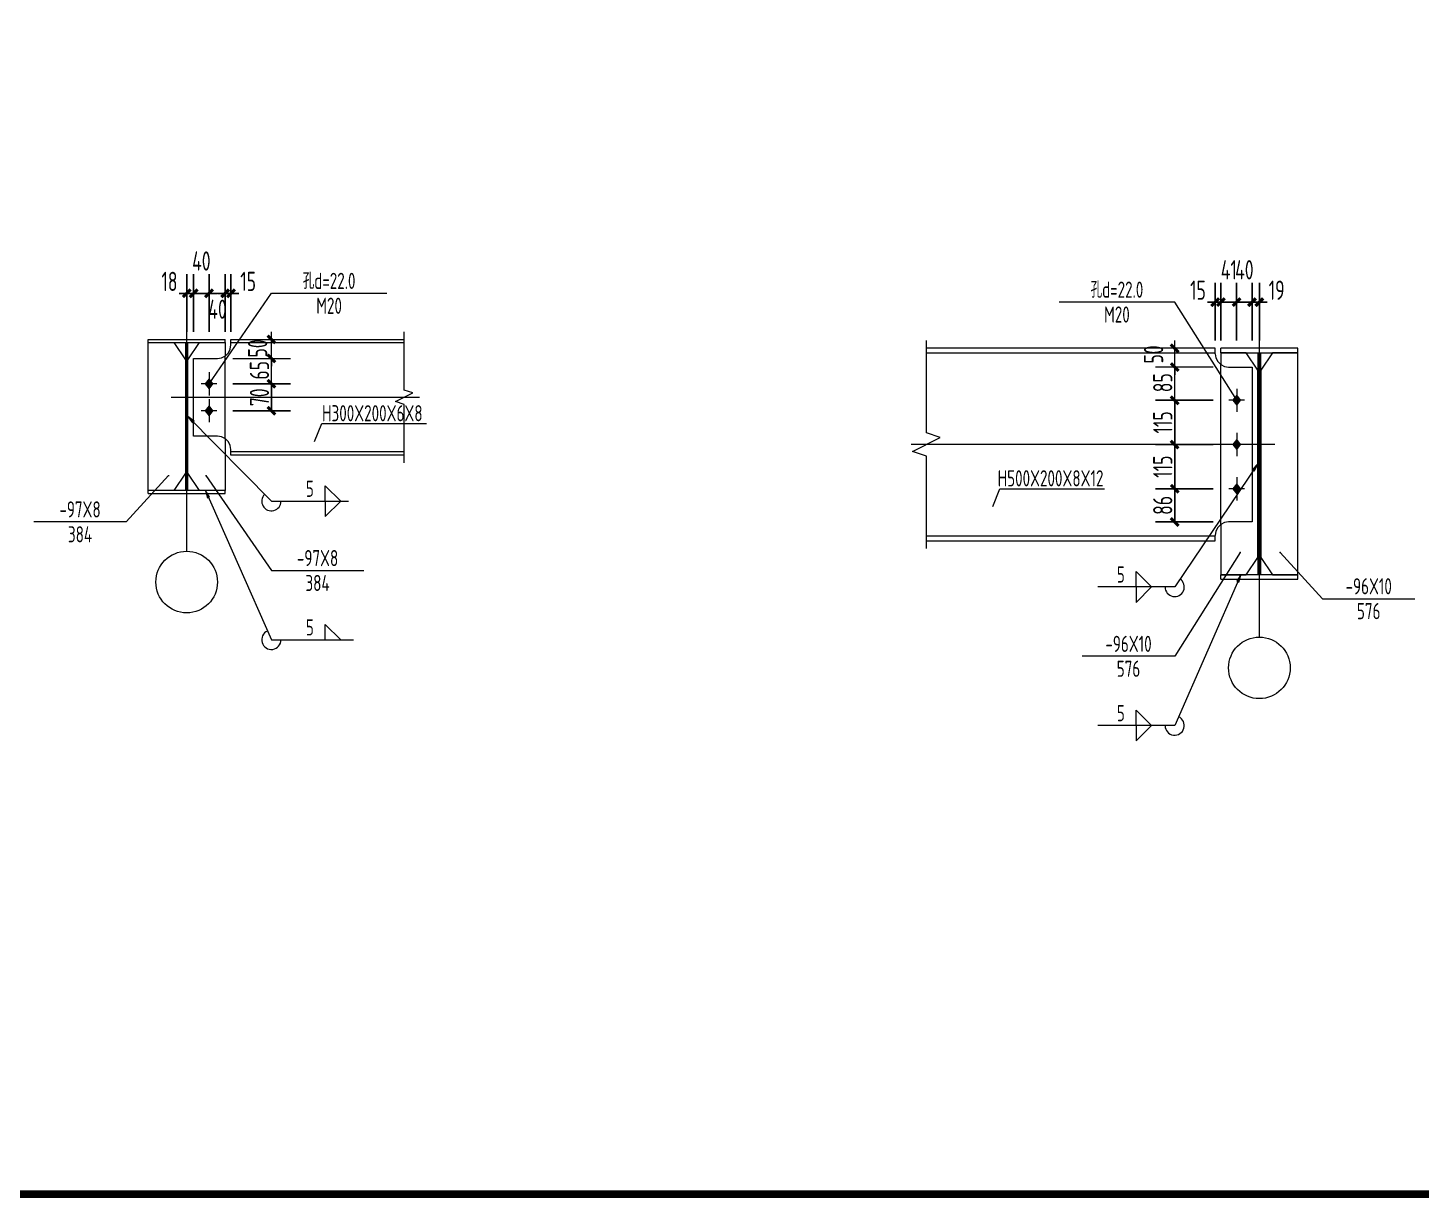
# Model space of a CAD drawing. Extents: x 19118 to 566552, y -1188739 to 92943.
# Drawn here: x 267509 to 285605, y -361534 to -346335 of the extents above; entities that cross this region are included whole.
import ezdxf
from ezdxf.enums import TextEntityAlignment as Align

# ---------------------------------------------------------------- set-up
doc = ezdxf.new("R2010")
doc.units = 0
doc.header["$LTSCALE"] = 1000
doc.header["$MEASUREMENT"] = 0
doc.linetypes.add('线型2', pattern=[5, 3, -2])
doc.linetypes.add('线型3', pattern=[19, 15, -1.5, 1, -1.5])
doc.layers.get('0').update_dxf_attribs({"linetype": 'CONTINUOUS'})
doc.layers.get('Defpoints').update_dxf_attribs({"linetype": 'CONTINUOUS'})
doc.layers.add('PUB_TITLE', color=4, linetype='CONTINUOUS')
for name, color, linetype, lineweight in [('孔标注', 9, 'CONTINUOUS', 18), ('字符标注', 9, 'CONTINUOUS', 18), ('尺寸标注', 9, 'CONTINUOUS', 18), ('梁_主零件_实线', 141, 'CONTINUOUS', 18), ('梁_零件_实线', 3, 'CONTINUOUS', 18), ('点划线', 9, '线型3', 18), ('焊缝标注', 9, 'CONTINUOUS', 18), ('螺栓组-普通_实线', 7, 'CONTINUOUS', 18), ('轴线__点划线', 9, 'CONTINUOUS', 18), ('钢板标注', 9, 'CONTINUOUS', 18), ('钢框架轴线', 9, 'CONTINUOUS', 18)]:
    doc.layers.add(name, color=color, linetype=linetype, lineweight=lineweight)
doc.styles.add('PkpmHz', font='Pkpmeng', dxfattribs={"width": 0.7, "bigfont": 'hztxt'})
doc.dimstyles.new('Pkpm_100', dxfattribs={"dimtxt": 250, "dimasz": 100, "dimexe": 250, "dimexo": 0.0625, "dimgap": 30, "dimtad": 1, "dimdec": 0, "dimrnd": 5, "dimzin": 0, "dimdsep": 46, "dimtxsty": 'PkpmHz', "dimblk1": 'ARCHTICK', "dimblk2": 'ARCHTICK', "dimsah": 1, "dimcen": 0.09, "dimadec": 0, "dimazin": 0, "dimtfac": 1, "dimtdec": 0, "dimtmove": 2, "dimatfit": 1, "dimfxl": 1, "dimtolj": 1, "dimtzin": 0, "dimarcsym": 0})

# ---------------------------------------------------------------- blocks, each defined once
blk = doc.blocks.new('_ArchTick')
at = {"color": 0, "linetype": 'ByBlock', "const_width": 0.4}
blk.add_lwpolyline([(-0.5, -0.5), (0.5, 0.5)], dxfattribs=at)
blk = doc.blocks.new('*D1003')
at = {"layer": 'Defpoints', "color": 0, "linetype": 'Continuous'}
for p in [(269662, -349783), (269572, -350383), (269662, -350383)]:
    blk.add_point(p, dxfattribs=at)
at = {"layer": '尺寸标注', "color": 0, "linetype": 'Continuous', "lineweight": -2}
for p, q in [((269572, -350283), (269572, -349533)), ((269662, -350283), (269662, -349533)), ((269572, -349783), (269472, -349783)), ((269572, -349783), (269662, -349783)), ((269662, -349783), (269762, -349783))]:
    blk.add_line(p, q, dxfattribs=at)
at = {"layer": '尺寸标注', "color": 0, "linetype": 'Continuous', "lineweight": -2, "xscale": 100, "yscale": 100, "zscale": 100}
blk.add_blockref('_ArchTick', (269572, -349783), dxfattribs=at)
at = {"layer": '尺寸标注', "color": 0, "linetype": 'Continuous', "lineweight": -2, "xscale": 100, "yscale": 100, "zscale": 100, "rotation": 180}
blk.add_blockref('_ArchTick', (269662, -349783), dxfattribs=at)
at = {"layer": '尺寸标注', "color": 0, "linetype": 'Continuous', "insert": (269348, -349628), "char_height": 250, "attachment_point": 5, "style": 'PkpmHz'}
blk.add_mtext('\\A1;18', dxfattribs=at)
blk = doc.blocks.new('*D1004')
at = {"layer": 'Defpoints', "color": 0, "linetype": 'Continuous'}
for p in [(269862, -349783), (269662, -350383), (269862, -350383)]:
    blk.add_point(p, dxfattribs=at)
at = {"layer": '尺寸标注', "color": 0, "linetype": 'Continuous', "lineweight": -2}
for p, q in [((269662, -350283), (269662, -349533)), ((269862, -350283), (269862, -349533)), ((269662, -349783), (269562, -349783)), ((269662, -349783), (269862, -349783)), ((269862, -349783), (269962, -349783))]:
    blk.add_line(p, q, dxfattribs=at)
at = {"layer": '尺寸标注', "color": 0, "linetype": 'Continuous', "lineweight": -2, "xscale": 100, "yscale": 100, "zscale": 100}
blk.add_blockref('_ArchTick', (269662, -349783), dxfattribs=at)
at = {"layer": '尺寸标注', "color": 0, "linetype": 'Continuous', "lineweight": -2, "xscale": 100, "yscale": 100, "zscale": 100, "rotation": 180}
blk.add_blockref('_ArchTick', (269862, -349783), dxfattribs=at)
at = {"layer": '尺寸标注', "color": 0, "linetype": 'Continuous', "insert": (269762, -349363), "char_height": 250, "attachment_point": 5, "style": 'PkpmHz'}
blk.add_mtext('\\A1;40', dxfattribs=at)
blk = doc.blocks.new('*D1005')
at = {"layer": 'Defpoints', "color": 0, "linetype": 'Continuous'}
for p in [(270147, -349783), (270072, -350383), (270147, -350383)]:
    blk.add_point(p, dxfattribs=at)
at = {"layer": '尺寸标注', "color": 0, "linetype": 'Continuous', "lineweight": -2}
for p, q in [((270072, -350283), (270072, -349533)), ((270147, -350283), (270147, -349533)), ((270072, -349783), (269972, -349783)), ((270072, -349783), (270147, -349783)), ((270147, -349783), (270247, -349783))]:
    blk.add_line(p, q, dxfattribs=at)
at = {"layer": '尺寸标注', "color": 0, "linetype": 'Continuous', "lineweight": -2, "xscale": 100, "yscale": 100, "zscale": 100}
blk.add_blockref('_ArchTick', (270072, -349783), dxfattribs=at)
at = {"layer": '尺寸标注', "color": 0, "linetype": 'Continuous', "lineweight": -2, "xscale": 100, "yscale": 100, "zscale": 100, "rotation": 180}
blk.add_blockref('_ArchTick', (270147, -349783), dxfattribs=at)
at = {"layer": '尺寸标注', "color": 0, "linetype": 'Continuous', "insert": (270370, -349628), "char_height": 250, "attachment_point": 5, "style": 'PkpmHz'}
blk.add_mtext('\\A1;15', dxfattribs=at)
blk = doc.blocks.new('*D1006')
at = {"layer": 'Defpoints', "color": 0, "linetype": 'Continuous'}
for p in [(270072, -350958), (270672, -350958), (270072, -351308)]:
    blk.add_point(p, dxfattribs=at)
at = {"layer": '尺寸标注', "color": 0, "linetype": 'Continuous', "lineweight": -2}
for p, q in [((270172, -350958), (270922, -350958)), ((270672, -351308), (270672, -350958)), ((270172, -351308), (270922, -351308))]:
    blk.add_line(p, q, dxfattribs=at)
at = {"layer": '尺寸标注', "color": 0, "linetype": 'Continuous', "lineweight": -2, "xscale": 100, "yscale": 100, "zscale": 100}
for p, rotation in [((270672, -350958), 90), ((270672, -351308), 270)]:
    blk.add_blockref('_ArchTick', p, dxfattribs=dict(at, rotation=rotation))
at = {"layer": '尺寸标注', "color": 0, "linetype": 'Continuous', "insert": (270517, -351133), "char_height": 250, "attachment_point": 5, "rotation": 90, "style": 'PkpmHz'}
blk.add_mtext('\\A1;70', dxfattribs=at)
blk = doc.blocks.new('*D1007')
at = {"layer": 'Defpoints', "color": 0, "linetype": 'Continuous'}
for p in [(283004, -349897), (282929, -350497), (283004, -350497)]:
    blk.add_point(p, dxfattribs=at)
at = {"layer": '尺寸标注', "color": 0, "linetype": 'Continuous', "lineweight": -2}
for p, q in [((282929, -350397), (282929, -349647)), ((283004, -350397), (283004, -349647)), ((282929, -349897), (282829, -349897)), ((282929, -349897), (283004, -349897)), ((283004, -349897), (283104, -349897))]:
    blk.add_line(p, q, dxfattribs=at)
at = {"layer": '尺寸标注', "color": 0, "linetype": 'Continuous', "lineweight": -2, "xscale": 100, "yscale": 100, "zscale": 100}
blk.add_blockref('_ArchTick', (282929, -349897), dxfattribs=at)
at = {"layer": '尺寸标注', "color": 0, "linetype": 'Continuous', "lineweight": -2, "xscale": 100, "yscale": 100, "zscale": 100, "rotation": 180}
blk.add_blockref('_ArchTick', (283004, -349897), dxfattribs=at)
at = {"layer": '尺寸标注', "color": 0, "linetype": 'Continuous', "insert": (282706, -349742), "char_height": 250, "attachment_point": 5, "style": 'PkpmHz'}
blk.add_mtext('\\A1;15', dxfattribs=at)
blk = doc.blocks.new('*D1008')
at = {"layer": 'Defpoints', "color": 0, "linetype": 'Continuous'}
for p in [(283209, -349897), (283004, -350497), (283209, -350497)]:
    blk.add_point(p, dxfattribs=at)
at = {"layer": '尺寸标注', "color": 0, "linetype": 'Continuous', "lineweight": -2}
for p, q in [((283004, -350397), (283004, -349647)), ((283209, -350397), (283209, -349647)), ((283004, -349897), (282904, -349897)), ((283004, -349897), (283209, -349897)), ((283209, -349897), (283309, -349897))]:
    blk.add_line(p, q, dxfattribs=at)
at = {"layer": '尺寸标注', "color": 0, "linetype": 'Continuous', "lineweight": -2, "xscale": 100, "yscale": 100, "zscale": 100}
blk.add_blockref('_ArchTick', (283004, -349897), dxfattribs=at)
at = {"layer": '尺寸标注', "color": 0, "linetype": 'Continuous', "lineweight": -2, "xscale": 100, "yscale": 100, "zscale": 100, "rotation": 180}
blk.add_blockref('_ArchTick', (283209, -349897), dxfattribs=at)
at = {"layer": '尺寸标注', "color": 0, "linetype": 'Continuous', "insert": (283107, -349477), "char_height": 250, "attachment_point": 5, "style": 'PkpmHz'}
blk.add_mtext('\\A1;41', dxfattribs=at)
blk = doc.blocks.new('*D1009')
at = {"layer": 'Defpoints', "color": 0, "linetype": 'Continuous'}
for p in [(283409, -349897), (283209, -350497), (283409, -350497)]:
    blk.add_point(p, dxfattribs=at)
at = {"layer": '尺寸标注', "color": 0, "linetype": 'Continuous', "lineweight": -2}
for p, q in [((283209, -350397), (283209, -349647)), ((283409, -350397), (283409, -349647)), ((283209, -349897), (283109, -349897)), ((283209, -349897), (283409, -349897)), ((283409, -349897), (283509, -349897))]:
    blk.add_line(p, q, dxfattribs=at)
at = {"layer": '尺寸标注', "color": 0, "linetype": 'Continuous', "lineweight": -2, "xscale": 100, "yscale": 100, "zscale": 100}
blk.add_blockref('_ArchTick', (283209, -349897), dxfattribs=at)
at = {"layer": '尺寸标注', "color": 0, "linetype": 'Continuous', "lineweight": -2, "xscale": 100, "yscale": 100, "zscale": 100, "rotation": 180}
blk.add_blockref('_ArchTick', (283409, -349897), dxfattribs=at)
at = {"layer": '尺寸标注', "color": 0, "linetype": 'Continuous', "insert": (283309, -349477), "char_height": 250, "attachment_point": 5, "style": 'PkpmHz'}
blk.add_mtext('\\A1;40', dxfattribs=at)
blk = doc.blocks.new('*D1010')
at = {"layer": 'Defpoints', "color": 0, "linetype": 'Continuous'}
for p in [(283504, -349897), (283409, -350497), (283504, -350497)]:
    blk.add_point(p, dxfattribs=at)
at = {"layer": '尺寸标注', "color": 0, "linetype": 'Continuous', "lineweight": -2}
for p, q in [((283409, -350397), (283409, -349647)), ((283504, -350397), (283504, -349647)), ((283409, -349897), (283309, -349897)), ((283409, -349897), (283504, -349897)), ((283504, -349897), (283604, -349897))]:
    blk.add_line(p, q, dxfattribs=at)
at = {"layer": '尺寸标注', "color": 0, "linetype": 'Continuous', "lineweight": -2, "xscale": 100, "yscale": 100, "zscale": 100}
blk.add_blockref('_ArchTick', (283409, -349897), dxfattribs=at)
at = {"layer": '尺寸标注', "color": 0, "linetype": 'Continuous', "lineweight": -2, "xscale": 100, "yscale": 100, "zscale": 100, "rotation": 180}
blk.add_blockref('_ArchTick', (283504, -349897), dxfattribs=at)
at = {"layer": '尺寸标注', "color": 0, "linetype": 'Continuous', "insert": (283728, -349742), "char_height": 250, "attachment_point": 5, "style": 'PkpmHz'}
blk.add_mtext('\\A1;19', dxfattribs=at)
blk = doc.blocks.new('*D1011')
at = {"layer": 'Defpoints', "color": 0, "linetype": 'Continuous'}
for p in [(282404, -352322), (283004, -352322), (283004, -352752)]:
    blk.add_point(p, dxfattribs=at)
at = {"layer": '尺寸标注', "color": 0, "linetype": 'Continuous', "lineweight": -2}
for p, q in [((282904, -352322), (282154, -352322)), ((282404, -352752), (282404, -352322)), ((282904, -352752), (282154, -352752))]:
    blk.add_line(p, q, dxfattribs=at)
at = {"layer": '尺寸标注', "color": 0, "linetype": 'Continuous', "lineweight": -2, "xscale": 100, "yscale": 100, "zscale": 100}
for p, rotation in [((282404, -352322), 90), ((282404, -352752), 270)]:
    blk.add_blockref('_ArchTick', p, dxfattribs=dict(at, rotation=rotation))
at = {"layer": '尺寸标注', "color": 0, "linetype": 'Continuous', "insert": (282249, -352537), "char_height": 250, "attachment_point": 5, "rotation": 90, "style": 'PkpmHz'}
blk.add_mtext('\\A1;86', dxfattribs=at)
blk = doc.blocks.new('*D1012')
at = {"layer": 'Defpoints', "color": 0, "linetype": 'Continuous'}
for p in [(282404, -351747), (283004, -351747), (283004, -352322)]:
    blk.add_point(p, dxfattribs=at)
at = {"layer": '尺寸标注', "color": 0, "linetype": 'Continuous', "lineweight": -2}
for p, q in [((282904, -351747), (282154, -351747)), ((282404, -352322), (282404, -351747)), ((282904, -352322), (282154, -352322))]:
    blk.add_line(p, q, dxfattribs=at)
at = {"layer": '尺寸标注', "color": 0, "linetype": 'Continuous', "lineweight": -2, "xscale": 100, "yscale": 100, "zscale": 100}
for p, rotation in [((282404, -351747), 90), ((282404, -352322), 270)]:
    blk.add_blockref('_ArchTick', p, dxfattribs=dict(at, rotation=rotation))
at = {"layer": '尺寸标注', "color": 0, "linetype": 'Continuous', "insert": (282249, -352034), "char_height": 250, "attachment_point": 5, "rotation": 90, "style": 'PkpmHz'}
blk.add_mtext('\\A1;115', dxfattribs=at)
blk = doc.blocks.new('*D1013')
at = {"layer": 'Defpoints', "color": 0, "linetype": 'Continuous'}
for p in [(282404, -351172), (283004, -351172), (283004, -351747)]:
    blk.add_point(p, dxfattribs=at)
at = {"layer": '尺寸标注', "color": 0, "linetype": 'Continuous', "lineweight": -2}
for p, q in [((282904, -351172), (282154, -351172)), ((282404, -351747), (282404, -351172)), ((282904, -351747), (282154, -351747))]:
    blk.add_line(p, q, dxfattribs=at)
at = {"layer": '尺寸标注', "color": 0, "linetype": 'Continuous', "lineweight": -2, "xscale": 100, "yscale": 100, "zscale": 100}
for p, rotation in [((282404, -351172), 90), ((282404, -351747), 270)]:
    blk.add_blockref('_ArchTick', p, dxfattribs=dict(at, rotation=rotation))
at = {"layer": '尺寸标注', "color": 0, "linetype": 'Continuous', "insert": (282249, -351459), "char_height": 250, "attachment_point": 5, "rotation": 90, "style": 'PkpmHz'}
blk.add_mtext('\\A1;115', dxfattribs=at)

msp = doc.modelspace()

# ---------------------------------------------------------------- hatches: boundary and pattern name
at = {"layer": '焊缝标注'}
for points in [[(269586.59, -351382.91), (269646.14, -351464.64), (269667.49, -351443.57)], [(283484.22, -351996.76), (283415.85, -352071.25), (283440.71, -352088.04)], [(269814.09, -352342.91), (269840.8, -352440.44), (269868.24, -352428.31)], [(283264.22, -353436.76), (283210.31, -353522.31), (283237.78, -353534.36)]]:
    msp.add_hatch(color=256, dxfattribs=at).paths.add_polyline_path(points)
at = {"layer": '螺栓组-普通_实线'}
for points in [[(269861.59, -350892.91), (269811.59, -350957.91), (269861.59, -351022.91), (269911.59, -350957.91)], [(269861.59, -351242.91), (269811.59, -351307.91), (269861.59, -351372.91), (269911.59, -351307.91)], [(283209.22, -351106.76), (283159.22, -351171.76), (283209.22, -351236.76), (283259.22, -351171.76)], [(283209.22, -351681.76), (283159.22, -351746.76), (283209.22, -351811.76), (283259.22, -351746.76)], [(283209.22, -352256.76), (283159.22, -352321.76), (283209.22, -352386.76), (283259.22, -352321.76)]]:
    msp.add_hatch(color=1, dxfattribs=at).paths.add_polyline_path(points)

# ---------------------------------------------------------------- linework, layer by layer
at = {"layer": 'PUB_TITLE', "const_width": 100}
msp.add_lwpolyline([(253956.96, -361483.6), (334556.96, -361483.6), (334556.96, -304083.6), (253956.96, -304083.6)], close=True, dxfattribs=at)
at = {"layer": '孔标注', "ltscale": 100}
for p, q in [((269861.59, -350957.91), (270671.59, -349782.91)), ((270671.59, -349782.91), (272171.59, -349782.91)), ((282404.22, -349896.76), (280904.22, -349896.76)), ((283209.22, -351171.76), (282404.22, -349896.76))]:
    msp.add_line(p, q, dxfattribs=at)
at = {"layer": '孔标注', "ltscale": 100, "const_width": 10}
for points in [[(269866.59, -350957.91, 1), (269856.59, -350957.91, 1)], [(283214.22, -351171.76, 1), (283204.22, -351171.76, 1)]]:
    msp.add_lwpolyline(points, format="xyb", close=True, dxfattribs=at)
at = {"layer": '字符标注', "ltscale": 100}
for p, q in [((271231.2, -351706.69), (271326.23, -351475.28)), ((271326.23, -351475.28), (272684.99, -351475.28)), ((280040.05, -352551.68), (280135.08, -352320.27)), ((280135.08, -352320.27), (281493.84, -352320.27))]:
    msp.add_line(p, q, dxfattribs=at)
at = {"layer": '尺寸标注', "linetype": 'Continuous'}
for p, q in [((269861.59, -350282.91), (269861.59, -349532.91)), ((270071.59, -350282.91), (270071.59, -349532.91)), ((269861.59, -349782.91), (270071.59, -349782.91)), ((270671.59, -350382.91), (270671.59, -350282.91)), ((270171.59, -350382.91), (270921.59, -350382.91)), ((270671.59, -350627.91), (270671.59, -350382.91)), ((282904.22, -350496.76), (282154.22, -350496.76)), ((282404.22, -350496.76), (282404.22, -350396.76)), ((282404.22, -350741.76), (282404.22, -350496.76)), ((270171.59, -350627.91), (270921.59, -350627.91)), ((270171.59, -350627.91), (270921.59, -350627.91)), ((270671.59, -350627.91), (270671.59, -350727.91)), ((270671.59, -350957.91), (270671.59, -350627.91)), ((282904.22, -350741.76), (282154.22, -350741.76)), ((282904.22, -350741.76), (282154.22, -350741.76)), ((282404.22, -350741.76), (282404.22, -350841.76)), ((282404.22, -351171.76), (282404.22, -350741.76)), ((270171.59, -350957.91), (270921.59, -350957.91)), ((282904.22, -351171.76), (282154.22, -351171.76))]:
    msp.add_line(p, q, dxfattribs=at)
at = {"layer": '梁_主零件_实线', "ltscale": 100}
for p, q in [((269071.59, -350422.91), (269071.59, -350382.91)), ((269071.59, -350382.91), (270071.59, -350382.91)), ((269071.59, -350422.91), (270071.59, -350422.91)), ((269556.59, -350422.91), (269556.59, -352342.91)), ((269586.59, -352342.91), (269586.59, -350422.91)), ((270071.59, -350422.91), (270071.59, -350382.91)), ((270113.17, -350555.77), (270138.03, -350506.99)), ((270138.03, -350506.99), (270146.59, -350452.91)), ((270146.59, -350382.91), (272396.59, -350382.91)), ((270146.59, -350452.91), (270146.59, -350382.91)), ((270146.59, -350422.91), (272396.59, -350422.91)), ((282929.22, -350496.76), (279179.22, -350496.76)), ((282929.22, -350566.76), (282929.22, -350496.76)), ((283004.22, -350556.76), (283004.22, -350496.76)), ((284004.22, -350496.76), (283004.22, -350496.76)), ((284004.22, -350556.76), (284004.22, -350496.76)), ((269661.59, -350627.91), (269971.59, -350627.91)), ((269661.59, -351637.91), (269661.59, -350627.91)), ((269971.59, -350627.91), (270025.67, -350619.35)), ((270025.67, -350619.35), (270074.45, -350594.49)), ((270074.45, -350594.49), (270113.17, -350555.77)), ((279179.22, -350556.76), (282929.22, -350556.76)), ((282929.22, -350566.76), (282937.79, -350620.84)), ((282937.79, -350620.84), (282962.65, -350669.62)), ((282962.65, -350669.62), (283001.36, -350708.34)), ((283004.22, -350556.76), (284004.22, -350556.76)), ((283484.22, -350556.76), (283484.22, -353436.76)), ((283524.22, -353436.76), (283524.22, -350556.76)), ((283001.36, -350708.34), (283050.15, -350733.19)), ((283050.15, -350733.19), (283104.22, -350741.76)), ((283104.22, -350741.76), (283409.22, -350741.76)), ((283409.22, -350741.76), (283409.22, -352751.76)), ((269971.59, -351637.91), (269661.59, -351637.91)), ((270025.67, -351646.48), (269971.59, -351637.91)), ((270074.45, -351671.33), (270025.67, -351646.48)), ((270113.17, -351710.05), (270074.45, -351671.33)), ((270138.03, -351758.83), (270113.17, -351710.05)), ((270146.59, -351812.91), (270138.03, -351758.83)), ((270146.59, -351882.91), (270146.59, -351812.91)), ((272396.59, -351842.91), (270146.59, -351842.91)), ((272396.59, -351882.91), (270146.59, -351882.91)), ((269071.59, -352382.91), (269071.59, -352342.91)), ((270071.59, -352342.91), (269071.59, -352342.91)), ((269071.59, -352382.91), (270071.59, -352382.91)), ((270071.59, -352382.91), (270071.59, -352342.91)), ((282937.79, -352872.68), (282929.22, -352926.76)), ((282962.65, -352823.9), (282937.79, -352872.68)), ((283001.36, -352785.18), (282962.65, -352823.9)), ((283050.15, -352760.33), (283001.36, -352785.18)), ((283104.22, -352751.76), (283050.15, -352760.33)), ((283409.22, -352751.76), (283104.22, -352751.76)), ((282929.22, -352936.76), (279179.22, -352936.76)), ((279179.22, -352996.76), (282929.22, -352996.76)), ((282929.22, -352996.76), (282929.22, -352926.76)), ((283004.22, -353496.76), (283004.22, -353436.76)), ((284004.22, -353436.76), (283004.22, -353436.76)), ((283004.22, -353496.76), (284004.22, -353496.76)), ((284004.22, -353496.76), (284004.22, -353436.76))]:
    msp.add_line(p, q, dxfattribs=at)
at = {"layer": '梁_零件_实线', "ltscale": 100}
for p, q in [((269071.59, -350422.91), (269406.59, -350422.91)), ((269071.59, -352342.91), (269071.59, -350422.91)), ((269406.59, -350422.91), (269556.59, -350647.91)), ((269586.59, -350647.91), (269736.59, -350422.91)), ((269736.59, -350422.91), (270071.59, -350422.91)), ((270071.59, -350422.91), (270071.59, -350595.95)), ((269556.59, -350647.91), (269556.59, -352117.91)), ((269586.59, -352117.91), (269586.59, -350647.91)), ((283004.22, -352783.73), (283004.22, -350709.8)), ((270071.59, -351669.87), (270071.59, -352342.91)), ((269556.59, -352117.91), (269406.59, -352342.91)), ((269736.59, -352342.91), (269586.59, -352117.91)), ((269406.59, -352342.91), (269071.59, -352342.91)), ((270071.59, -352342.91), (269736.59, -352342.91))]:
    msp.add_line(p, q, dxfattribs=at)
at = {"layer": '梁_零件_实线', "linetype": '线型2', "ltscale": 100}
msp.add_line((270071.59, -351669.87), (270071.59, -350595.95), dxfattribs=at)
at = {"layer": '梁_零件_实线', "linetype": 'Continuous', "ltscale": 100}
for p, q in [((283334.22, -350556.76), (283004.22, -350556.76)), ((283004.22, -350556.76), (283004.22, -350709.8)), ((283484.22, -350781.76), (283334.22, -350556.76)), ((283674.22, -350556.76), (283524.22, -350781.76)), ((284004.22, -350556.76), (283674.22, -350556.76)), ((284004.22, -353436.76), (284004.22, -350556.76)), ((283484.22, -353211.76), (283484.22, -350781.76)), ((283524.22, -350781.76), (283524.22, -353211.76)), ((283004.22, -352783.73), (283004.22, -353436.76)), ((283334.22, -353436.76), (283484.22, -353211.76)), ((283524.22, -353211.76), (283674.22, -353436.76)), ((283004.22, -353436.76), (283334.22, -353436.76)), ((283674.22, -353436.76), (284004.22, -353436.76))]:
    msp.add_line(p, q, dxfattribs=at)
at = {"layer": '点划线', "ltscale": 100}
for p, q in [((269371.59, -351132.91), (272596.59, -351132.91)), ((283704.22, -351746.76), (278979.22, -351746.76))]:
    msp.add_line(p, q, dxfattribs=at)
at = {"layer": '焊缝标注', "ltscale": 100}
for p, q in [((269586.59, -351382.91), (270671.59, -352482.91)), ((283484.22, -351996.76), (282404.22, -353596.76)), ((271371.59, -352282.91), (271571.59, -352482.91)), ((271371.59, -352482.91), (271371.59, -352282.91)), ((269814.09, -352342.91), (270671.59, -354282.91)), ((270671.59, -352482.91), (271671.59, -352482.91)), ((271371.59, -352682.91), (271571.59, -352482.91)), ((271371.59, -352482.91), (271371.59, -352682.91)), ((282104.22, -353596.76), (281904.22, -353396.76)), ((281904.22, -353596.76), (281904.22, -353396.76)), ((282404.22, -353596.76), (281404.22, -353596.76)), ((282104.22, -353596.76), (281904.22, -353796.76)), ((281904.22, -353596.76), (281904.22, -353796.76)), ((283264.22, -353436.76), (282404.22, -355396.76)), ((271371.59, -354082.91), (271571.59, -354282.91)), ((271371.59, -354282.91), (271371.59, -354082.91)), ((270671.59, -354282.91), (271736.44, -354282.91)), ((282104.22, -355396.76), (281904.22, -355196.76)), ((281904.22, -355396.76), (281904.22, -355196.76)), ((282404.22, -355396.76), (281404.22, -355396.76)), ((282104.22, -355396.76), (281904.22, -355596.76)), ((281904.22, -355396.76), (281904.22, -355596.76))]:
    msp.add_line(p, q, dxfattribs=at)
at = {"layer": '焊缝标注', "linetype": 'Continuous'}
for points in [[(269586.59, -351382.91), (269646.14, -351464.64), (269667.49, -351443.57)], [(283484.22, -351996.76), (283415.85, -352071.25), (283440.71, -352088.04)], [(269814.09, -352342.91), (269840.8, -352440.44), (269868.24, -352428.31)], [(283264.22, -353436.76), (283210.31, -353522.31), (283237.78, -353534.36)]]:
    msp.add_lwpolyline(points, close=True, dxfattribs=at)
at = {"layer": '焊缝标注', "ltscale": 100}
for centre, start, end in [((270671.59, -352482.91), 134.606689, 0), ((282404.22, -353596.76), 180, 55.980659), ((270671.59, -354282.91), 113.845917, 0), ((282404.22, -355396.76), 180, 66.309296)]:
    msp.add_arc(centre, 125, start, end, dxfattribs=at)
at = {"layer": '螺栓组-普通_实线', "color": 9, "ltscale": 100}
for p, q in [((269861.59, -350807.91), (269861.59, -351107.91)), ((269961.59, -350957.91), (269761.59, -350957.91)), ((283209.22, -351021.76), (283209.22, -351321.76)), ((269861.59, -351157.91), (269861.59, -351457.91)), ((283309.22, -351171.76), (283109.22, -351171.76)), ((269961.59, -351307.91), (269761.59, -351307.91)), ((283209.22, -351596.76), (283209.22, -351896.76)), ((283309.22, -351746.76), (283109.22, -351746.76)), ((283309.22, -352321.76), (283109.22, -352321.76)), ((283209.22, -352171.76), (283209.22, -352471.76))]:
    msp.add_line(p, q, dxfattribs=at)
at = {"layer": '螺栓组-普通_实线', "color": 1, "linetype": 'Continuous'}
for points in [[(269861.59, -350892.91), (269811.59, -350957.91), (269861.59, -351022.91), (269911.59, -350957.91)], [(269861.59, -351242.91), (269811.59, -351307.91), (269861.59, -351372.91), (269911.59, -351307.91)], [(283209.22, -351106.76), (283159.22, -351171.76), (283209.22, -351236.76), (283259.22, -351171.76)], [(283209.22, -351681.76), (283159.22, -351746.76), (283209.22, -351811.76), (283259.22, -351746.76)], [(283209.22, -352256.76), (283159.22, -352321.76), (283209.22, -352386.76), (283259.22, -352321.76)]]:
    msp.add_lwpolyline(points, close=True, dxfattribs=at)
at = {"layer": '轴线__点划线', "ltscale": 100}
for p, q in [((272396.59, -351039.16), (272396.59, -350282.91)), ((279179.22, -351596.76), (279179.22, -350396.76)), ((272509.09, -351076.66), (272396.59, -351039.16)), ((272284.09, -351189.16), (272509.09, -351076.66)), ((272396.59, -351226.66), (272284.09, -351189.16)), ((272396.59, -351982.91), (272396.59, -351226.66)), ((279359.22, -351656.76), (279179.22, -351596.76)), ((278999.22, -351836.76), (279359.22, -351656.76)), ((279179.22, -351896.76), (278999.22, -351836.76)), ((279179.22, -353096.76), (279179.22, -351896.76))]:
    msp.add_line(p, q, dxfattribs=at)
at = {"layer": '钢板标注', "ltscale": 100}
for p, q in [((269336.59, -352150.91), (268786.59, -352750.91)), ((269821.59, -352150.91), (270671.59, -353382.91)), ((268786.59, -352750.91), (267586.59, -352750.91)), ((283254.22, -353148.76), (282404.22, -354496.76)), ((283774.22, -353148.76), (284324.22, -353748.76)), ((270671.59, -353382.91), (271871.59, -353382.91)), ((284324.22, -353748.76), (285524.22, -353748.76)), ((282404.22, -354496.76), (281204.22, -354496.76))]:
    msp.add_line(p, q, dxfattribs=at)
at = {"layer": '钢板标注', "ltscale": 100, "const_width": 10}
for points in [[(269341.59, -352150.91, 1), (269331.59, -352150.91, 1)], [(269826.59, -352150.91, 1), (269816.59, -352150.91, 1)], [(283259.22, -353148.76, 1), (283249.22, -353148.76, 1)], [(283779.22, -353148.76, 1), (283769.22, -353148.76, 1)]]:
    msp.add_lwpolyline(points, format="xyb", close=True, dxfattribs=at)
at = {"layer": '钢框架轴线', "ltscale": 100}
for p, q in [((269571.59, -353132.91), (269571.59, -349532.91)), ((283504.22, -354246.76), (283504.22, -349646.76))]:
    msp.add_line(p, q, dxfattribs=at)
for centre in [(269571.59, -353532.91), (283504.22, -354646.76)]:
    msp.add_circle(centre, 400, dxfattribs=at)

# ---------------------------------------------------------------- block references
at = {"layer": '尺寸标注', "linetype": 'Continuous', "xscale": 100, "yscale": 100, "zscale": 100}
for p, rotation in [((269861.59, -349782.91), 180), ((270671.59, -350382.91), 270), ((282404.22, -350496.76), 270), ((270671.59, -350627.91), 90), ((270671.59, -350627.91), 90), ((282404.22, -350741.76), 90), ((282404.22, -350741.76), 90), ((270671.59, -350957.91), 270), ((282404.22, -351171.76), 270)]:
    msp.add_blockref('_ArchTick', p, dxfattribs=dict(at, rotation=rotation))
msp.add_blockref('_ArchTick', (270071.59, -349782.91), dxfattribs=at)

# ---------------------------------------------------------------- texts
at = {"layer": '孔标注', "style": 'PkpmHz', "width": 0.71}
for p in [(271421.59, -349726.3), (281654.22, -349840.15)]:
    msp.add_text('孔d=22.0', height=210, dxfattribs=at).set_placement(p, align=Align.CENTER)
for p in [(271421.59, -349839.52), (281654.22, -349953.37)]:
    msp.add_text('M20', height=210, dxfattribs=at).set_placement(p, align=Align.TOP_CENTER)
at = {"layer": '字符标注', "style": 'PkpmHz', "width": 0.71}
for s, p in [('H300X200X6X8', (271982.86, -351445.25)), ('H500X200X8X12', (280791.71, -352290.24))]:
    msp.add_text(s, height=210, dxfattribs=at).set_placement(p, align=Align.CENTER)
at = {"layer": '尺寸标注', "style": 'PkpmHz', "width": 0.7}
msp.add_text('40', height=250, dxfattribs=at).set_placement((269852.17, -350113.8))
for s, p in [('50', (270618.22, -350616.47)), ('50', (282254.96, -350694.44)), ('65', (270641.59, -350903.97)), ('85', (282374.22, -351067.82))]:
    msp.add_text(s, height=250, rotation=90, dxfattribs=at).set_placement(p)
at = {"layer": '焊缝标注', "style": 'PkpmHz', "width": 0.71}
for p in [(271171.59, -352426.3), (281704.22, -353540.15), (271171.59, -354226.3), (281704.22, -355340.15)]:
    msp.add_text('5', height=210, dxfattribs=at).set_placement(p, align=Align.CENTER)
at = {"layer": '钢板标注', "style": 'PkpmHz', "width": 0.71}
for s, p in [('-97X8', (268186.59, -352694.3)), ('-97X8', (271271.59, -353326.3)), ('-96X10', (284924.22, -353692.15)), ('-96X10', (281804.22, -354440.15))]:
    msp.add_text(s, height=210, dxfattribs=at).set_placement(p, align=Align.CENTER)
for s, p in [('384', (268186.59, -352807.52)), ('384', (271271.59, -353439.52)), ('576', (284924.22, -353805.37)), ('576', (281804.22, -354553.37))]:
    msp.add_text(s, height=210, dxfattribs=at).set_placement(p, align=Align.TOP_CENTER)

# ---------------------------------------------------------------- dimensions: what is measured, and where the dimension line sits
at = {"layer": '尺寸标注', "linetype": 'Continuous'}
for base, p1, p2, text, picture, middle in [((269861.59, -349782.91), (269661.59, -350382.91), (269861.59, -350382.91), '40', '*D1004', (269761.59, -349362.91)), ((283209.22, -349896.76), (283004.22, -350496.76), (283209.22, -350496.76), '41', '*D1008', (283106.72, -349476.76)), ((283409.22, -349896.76), (283209.22, -350496.76), (283409.22, -350496.76), '40', '*D1009', (283309.22, -349476.76))]:
    dim = msp.add_linear_dim(base=base, p1=p1, p2=p2, text=text, dimstyle='Pkpm_100', override={"dimexo": 100, "dimtih": 0, "dimtoh": 0}, dxfattribs=at)
    dim.commit()
    dim.dimension.update_dxf_attribs({"geometry": picture, "text_midpoint": middle})
for base, p1, p2, text, picture, middle in [((269661.59, -349782.91), (269571.59, -350382.91), (269661.59, -350382.91), '18', '*D1003', (269347.96, -349627.66)), ((270146.59, -349782.91), (270071.59, -350382.91), (270146.59, -350382.91), '15', '*D1005', (270370.21, -349627.66)), ((283004.22, -349896.76), (282929.22, -350496.76), (283004.22, -350496.76), '15', '*D1007', (282705.6, -349741.51)), ((283504.22, -349896.76), (283409.22, -350496.76), (283504.22, -350496.76), '19', '*D1010', (283727.85, -349741.51))]:
    dim = msp.add_linear_dim(base=base, p1=p1, p2=p2, text=text, dimstyle='Pkpm_100', override={"dimexo": 100, "dimtih": 0, "dimtoh": 0}, dxfattribs=at)
    dim.commit()
    dim.dimension.update_dxf_attribs({"geometry": picture, "text_midpoint": middle, "dimtype": 160})
for base, p1, p2, text, picture, middle in [((270671.59, -350957.91), (270071.59, -351307.91), (270071.59, -350957.91), '70', '*D1006', (270516.59, -351132.91)), ((282404.22, -351171.76), (283004.22, -351746.76), (283004.22, -351171.76), '115', '*D1013', (282249.22, -351459.26)), ((282404.22, -351746.76), (283004.22, -352321.76), (283004.22, -351746.76), '115', '*D1012', (282249.22, -352034.26)), ((282404.22, -352321.76), (283004.22, -352751.76), (283004.22, -352321.76), '86', '*D1011', (282249.22, -352536.76))]:
    dim = msp.add_linear_dim(base=base, p1=p1, p2=p2, angle=90, text=text, dimstyle='Pkpm_100', override={"dimexo": 100, "dimtih": 0, "dimtoh": 0}, dxfattribs=at)
    dim.commit()
    dim.dimension.update_dxf_attribs({"geometry": picture, "text_midpoint": middle})

doc.saveas('drawing.dxf')
